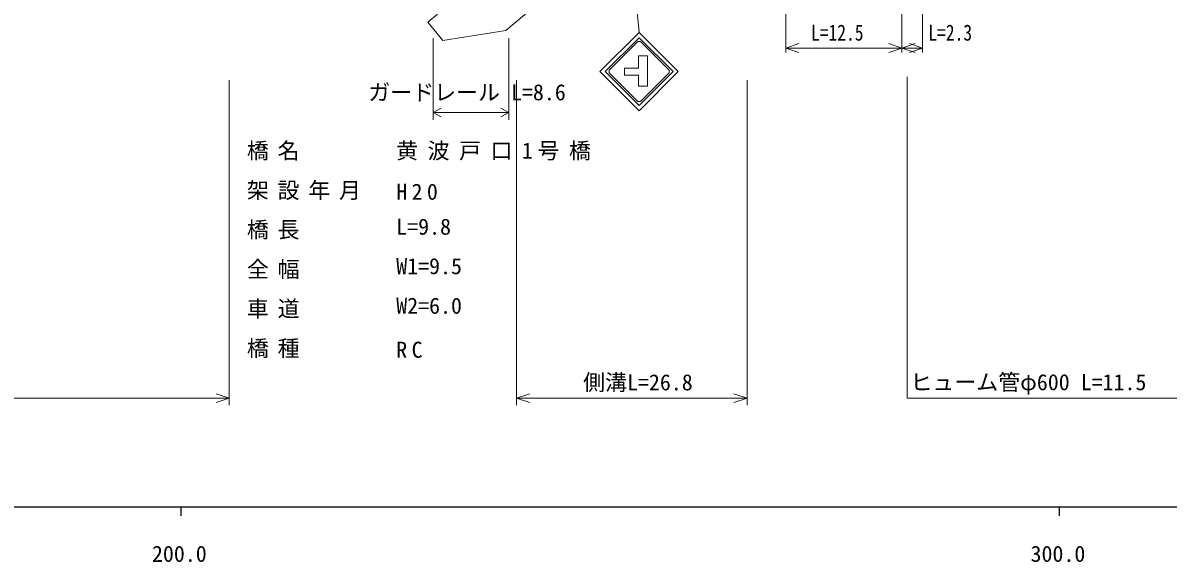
# Model space of a CAD drawing. Units: millimetres, scale not verified. Extents: x 40000 to 680000, y 20000 to 380000.
# Drawn here: x 250038 to 380384, y 198715 to 260137 of the extents above; entities that cross this region are included whole.
import ezdxf
from ezdxf.enums import TextEntityAlignment as Align

# ---------------------------------------------------------------- set-up
doc = ezdxf.new("R2010")
doc.units = ezdxf.units.MM
doc.header["$LTSCALE"] = 1000
for name, color, linetype, lineweight in [('M-BGD', 7, 'Continuous', 13), ('M-STR-HTXT', 7, 'Continuous', 13), ('M-STR-STRC', 7, 'Continuous', 13), ('M-TTL-BAND', 7, 'Continuous', 25)]:
    doc.layers.add(name, color=color, linetype=linetype, lineweight=lineweight)
doc.styles.add('ＭＳ ゴシック', font='')
doc.styles.get('ＭＳ ゴシック').set_extended_font_data('MS Gothic')

msp = doc.modelspace()

# ---------------------------------------------------------------- linework, layer by layer
at = {"layer": 'M-BGD'}
msp.add_line((273530, 216589), (273530, 253631), dxfattribs=at)
msp.add_lwpolyline([(298602, 271067), (302353, 266546), (302995, 267078), (305569, 263975), (306253, 264543), (308321, 262049), (304994, 259289), (297840, 258137), (296128, 260201), (297244, 261126), (294905, 263946), (294400, 263528), (292090, 266310)], close=True, dxfattribs=at)
at = {"layer": 'M-STR-HTXT'}
for p, q in [((336865, 269137), (336865, 256773)), ((350088, 269137), (350088, 256773)), ((352434, 269137), (352434, 256773)), ((296731, 258389), (296731, 249082)), ((305331, 258389), (305331, 249082)), ((336865, 257273), (338365, 257773)), ((350088, 257273), (336865, 257273)), ((336865, 257273), (338365, 256773)), ((350088, 257273), (348588, 257773)), ((350088, 257273), (348588, 256773)), ((350088, 257273), (351588, 257773)), ((352434, 257273), (350088, 257273)), ((350088, 257273), (351588, 256773)), ((352434, 257273), (350934, 257773)), ((352434, 257273), (350934, 256773)), ((306224, 216589), (306224, 253631)), ((332462, 216589), (332462, 253631)), ((296731, 249930), (297631, 250430)), ((305331, 249930), (304431, 250430)), ((296731, 249930), (305331, 249930)), ((296731, 249930), (297631, 249430)), ((305331, 249930), (304431, 249430)), ((273530, 217385), (272030, 217885)), ((306224, 217385), (307724, 217885)), ((332462, 217385), (330962, 217885)), ((232904, 217385), (273530, 217385)), ((273530, 217385), (272030, 216885)), ((306224, 217385), (332462, 217385)), ((306224, 217385), (307724, 216885)), ((332462, 217385), (330962, 216885))]:
    msp.add_line(p, q, dxfattribs=at)
msp.add_lwpolyline([(350681, 254010), (350681, 217385), (382227, 217385)], dxfattribs=at)
at = {"layer": 'M-STR-STRC'}
for p, q in [((317322, 290403), (320173, 259046)), ((320321, 258006), (323588, 254740)), ((320117, 256402), (321124, 256402)), ((320117, 254993), (320117, 256402)), ((321124, 256402), (321124, 252912)), ((318507, 254993), (318507, 254188)), ((320117, 254993), (318507, 254993)), ((320117, 254188), (318507, 254188)), ((320117, 252912), (320117, 254188)), ((324034, 254591), (320173, 250730)), ((324628, 254591), (320173, 250136)), ((321124, 252912), (320117, 252912))]:
    msp.add_line(p, q, dxfattribs=at)
for points in [[(320173, 250136), (315718, 254591), (320173, 259046), (324628, 254591)], [(320173, 250730), (316312, 254591), (320173, 258452), (324034, 254591)], [(323588, 254740), (323588, 254443), (320321, 251176), (320024, 251176), (316757, 254443), (316757, 254740), (320024, 258006), (320321, 258006)]]:
    msp.add_lwpolyline(points, dxfattribs=at)
at = {"layer": 'M-TTL-BAND'}
for p, q in [((40000, 205000), (579000, 205000)), ((268000, 205000), (268000, 204000)), ((368000, 205000), (368000, 204000))]:
    msp.add_line(p, q, dxfattribs=at)

# ---------------------------------------------------------------- texts
at = {"layer": 'M-STR-HTXT', "style": 'ＭＳ ゴシック', "width": 0.8}
for s, p in [('L=12.5', (342727, 257565)), ('L=2.3', (355581, 257565))]:
    msp.add_text(s, height=1833, dxfattribs=at).set_placement(p, align=Align.BOTTOM_CENTER)
at = {"layer": 'M-STR-HTXT', "style": 'ＭＳ ゴシック'}
for s, p in [('ガードレール L=8.6', (300586, 250769)), ('側溝L=26.8', (320038, 217728))]:
    msp.add_text(s, height=1833, dxfattribs=at).set_placement(p, align=Align.BOTTOM_CENTER)
for s, p in [('L=9.8', (292529, 235458)), ('W1=9.5', (292529, 230958)), ('W2=6.0', (292529, 226458)), ('ヒューム管φ600 L=11.5', (351048, 217745))]:
    msp.add_text(s, height=1833, dxfattribs=at).set_placement(p, align=Align.BOTTOM_LEFT)
at = {"layer": 'M-STR-HTXT', "char_height": 1833, "attachment_point": 7, "style": 'ＭＳ ゴシック'}
for s, insert in [('\\T1.4;橋名', (275529, 244458)), ('\\T1.43;黄波戸口1号橋', (292529, 244458)), ('\\T1.4;架設年月', (275529, 239958)), ('\\T1.4;H20', (292529, 239958)), ('\\T1.4;橋長', (275529, 235458)), ('\\T1.4;全幅', (275529, 230958)), ('\\T1.4;車道', (275529, 226458)), ('\\T1.4;橋種', (275529, 221958)), ('\\T1.4;RC', (292529, 221958))]:
    msp.add_mtext(s, dxfattribs=dict(at, insert=insert))
at = {"layer": 'M-TTL-BAND', "style": 'ＭＳ ゴシック'}
for s, p in [('200.0', (267844, 198195)), ('300.0', (367844, 198195))]:
    msp.add_text(s, height=1833, dxfattribs=at).set_placement(p, align=Align.BOTTOM_CENTER)

doc.saveas('drawing.dxf')
